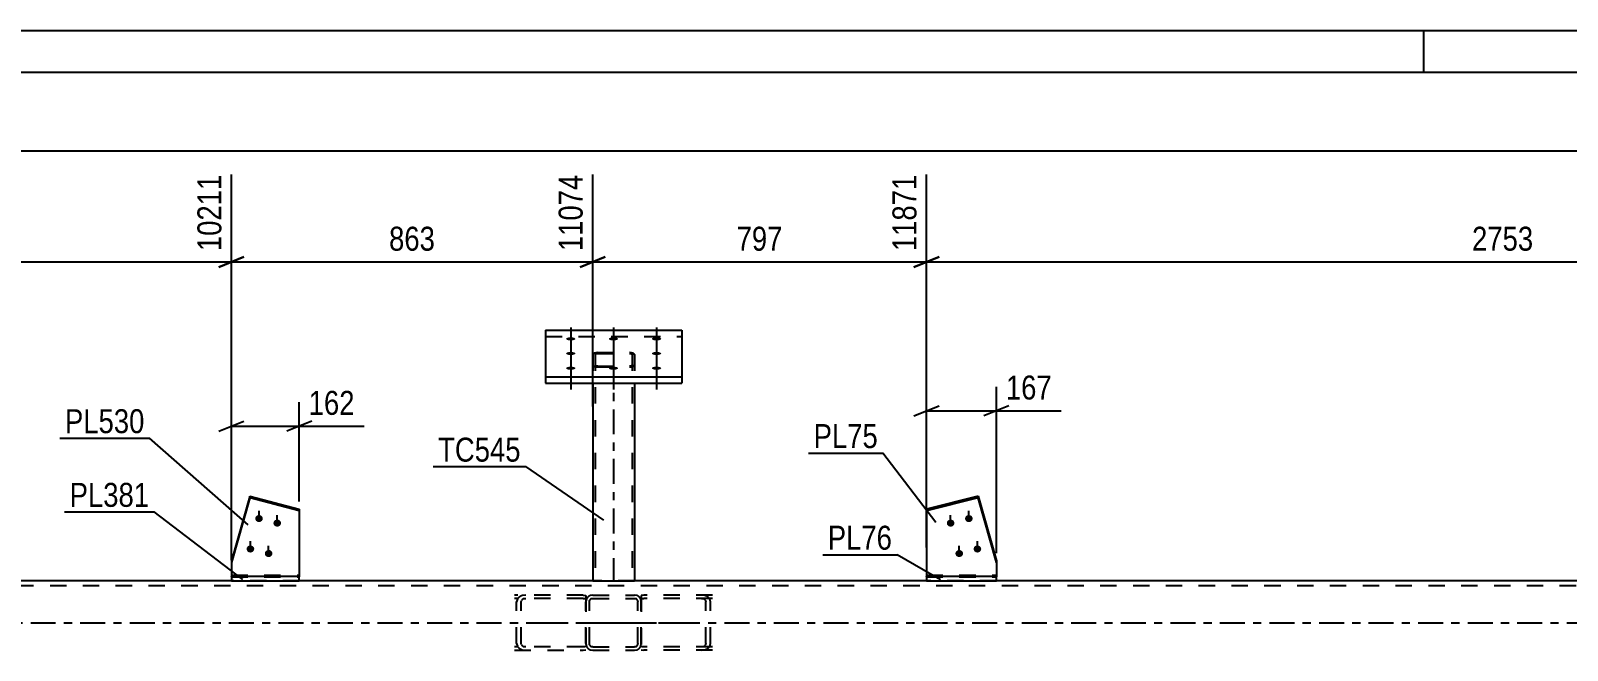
# Model space of a CAD drawing. Header units: millimetres. Extents: x -118 to 1071, y -539 to 302.
# Drawn here: x 484.5 to 668.1, y 227.5 to 301.5 of the extents above; entities that cross this region are included whole.
import ezdxf

# ---------------------------------------------------------------- set-up
doc = ezdxf.new("R2010")
doc.units = ezdxf.units.MM
doc.linetypes.add('DXK_LINE_DOT2', pattern=[3.9198, 1.9599, -1.9599])
doc.linetypes.add('DXK_LINE_DOT3', pattern=[5.9187, 2.979, -0.9799, 0.9799, -0.9799])
doc.styles.add('Arial Narrow', font='ARIALN.TTF', dxfattribs={"height": 0.2})

# ---------------------------------------------------------------- blocks, each defined once
blk = doc.blocks.new('Unknown-761550375-1135')
at = {"color": 5, "linetype": 'Continuous'}
for p, q in [((1070.91, 301.54), (-118.09, 301.54)), ((650.91, 296.54), (650.91, 301.54)), ((1065.91, 296.54), (-113.09, 296.54))]:
    blk.add_line(p, q, dxfattribs=at)
blk = doc.blocks.new('Part-761550375-6393 - 6350')
at = {"color": 7, "linetype": 'DXK_LINE_DOT2'}
for p, q in [((550.53, 234.12), (542.32, 234.12)), ((550.53, 233.72), (542.32, 233.72)), ((542.65, 233.63), (542.56, 233.32)), ((542.56, 228.32), (542.56, 233.32)), ((543.11, 233.32), (543.16, 233.48)), ((543.11, 228.32), (543.11, 233.32)), ((543.66, 234.12), (543.24, 234.06)), ((543.45, 233.69), (543.66, 233.72)), ((550.53, 234.12), (550.85, 234.08)), ((550.53, 233.72), (550.74, 233.69)), ((550.74, 233.69), (550.85, 233.64)), ((550.85, 234.08), (550.85, 227.57)), ((550.53, 227.92), (542.32, 227.92)), ((542.56, 228.32), (542.65, 228.02)), ((543.16, 228.17), (543.11, 228.32)), ((543.24, 227.58), (543.66, 227.52)), ((543.66, 227.92), (543.45, 227.95)), ((550.74, 227.95), (550.53, 227.92)), ((550.53, 227.52), (550.85, 227.57)), ((550.85, 228.01), (550.74, 227.95)), ((542.32, 227.52), (550.53, 227.52))]:
    blk.add_line(p, q, dxfattribs=at)
at = {"color": 7, "linetype": 'DXK_LINE_DOT3'}
blk.add_line((545.75, 230.82), (553.95, 230.82), dxfattribs=at)
at = {"color": 7, "linetype": 'DXK_LINE_DOT2'}
for centre, radius, start, end in [((543.49, 233.09), 1, 104.5546, 147.5894), ((543.58, 233.21), 0.501, 104.5546, 147.5894), ((543.49, 228.56), 1, 212.4106, 255.4454), ((543.58, 228.44), 0.501, 212.4106, 255.4454)]:
    blk.add_arc(centre, radius, start, end, dxfattribs=at)
blk = doc.blocks.new('Bolt-761550375-6465 - 6350')
at = {"linetype": 'Continuous'}
for points in [[(594.4, 243.14), (594.5, 243.13), (594.59, 243.1), (594.67, 243.06), (594.74, 243), (594.79, 242.93), (594.83, 242.85), (594.85, 242.76), (594.85, 242.67), (594.83, 242.58), (594.79, 242.5), (594.74, 242.43), (594.67, 242.37), (594.59, 242.33), (594.5, 242.3), (594.4, 242.29), (594.31, 242.3), (594.22, 242.33), (594.14, 242.37), (594.07, 242.43), (594.01, 242.5), (593.97, 242.58), (593.96, 242.67), (593.96, 242.76), (593.97, 242.85), (594.01, 242.93), (594.07, 243), (594.14, 243.06), (594.22, 243.1), (594.31, 243.13)], [(596.58, 243.68), (596.67, 243.67), (596.76, 243.64), (596.84, 243.6), (596.91, 243.54), (596.97, 243.47), (597.01, 243.39), (597.02, 243.3), (597.02, 243.21), (597.01, 243.13), (596.97, 243.05), (596.91, 242.97), (596.84, 242.92), (596.76, 242.87), (596.67, 242.84), (596.58, 242.84), (596.48, 242.84), (596.39, 242.87), (596.31, 242.92), (596.24, 242.97), (596.19, 243.05), (596.15, 243.13), (596.13, 243.21), (596.13, 243.3), (596.15, 243.39), (596.19, 243.47), (596.24, 243.54), (596.31, 243.6), (596.39, 243.64), (596.48, 243.67)], [(595.43, 239.51), (595.52, 239.5), (595.61, 239.47), (595.69, 239.42), (595.76, 239.37), (595.82, 239.29), (595.86, 239.21), (595.88, 239.13), (595.88, 239.04), (595.86, 238.95), (595.82, 238.87), (595.76, 238.8), (595.69, 238.74), (595.61, 238.7), (595.52, 238.67), (595.43, 238.66), (595.34, 238.67), (595.25, 238.7), (595.17, 238.74), (595.1, 238.8), (595.04, 238.87), (595, 238.95), (594.98, 239.04), (594.98, 239.13), (595, 239.21), (595.04, 239.29), (595.1, 239.37), (595.17, 239.42), (595.25, 239.47), (595.34, 239.5)], [(597.6, 240.05), (597.7, 240.04), (597.79, 240.01), (597.87, 239.97), (597.94, 239.91), (597.99, 239.84), (598.03, 239.76), (598.05, 239.67), (598.05, 239.58), (598.03, 239.49), (597.99, 239.41), (597.94, 239.34), (597.87, 239.28), (597.79, 239.24), (597.7, 239.21), (597.6, 239.2), (597.51, 239.21), (597.42, 239.24), (597.34, 239.28), (597.27, 239.34), (597.21, 239.41), (597.18, 239.49), (597.16, 239.58), (597.16, 239.67), (597.18, 239.76), (597.21, 239.84), (597.27, 239.91), (597.34, 239.97), (597.42, 240.01), (597.51, 240.04)]]:
    blk.add_hatch(color=1, dxfattribs=at).paths.add_polyline_path(points)
at = {"color": 1, "linetype": 'Continuous'}
for p, q in [((596.58, 242.92), (596.58, 244.2)), ((594.4, 242.37), (594.4, 243.66)), ((597.6, 239.28), (597.6, 240.57)), ((595.43, 238.74), (595.43, 240.02))]:
    blk.add_line(p, q, dxfattribs=at)
blk = doc.blocks.new('Part-761550375-6396 - 6350')
at = {"color": 7, "linetype": 'DXK_LINE_DOT2'}
for p, q in [((557.77, 234.12), (557.45, 234.08)), ((557.45, 234.08), (557.45, 227.57)), ((557.45, 233.64), (557.56, 233.69)), ((557.56, 233.69), (557.77, 233.72)), ((565.98, 234.12), (557.77, 234.12)), ((565.98, 233.72), (557.77, 233.72)), ((565.05, 234.06), (564.63, 234.12)), ((564.63, 233.72), (564.84, 233.69)), ((565.14, 233.48), (565.18, 233.32)), ((565.18, 228.32), (565.18, 233.32)), ((565.73, 233.32), (565.64, 233.63)), ((565.73, 228.32), (565.73, 233.32)), ((557.56, 227.95), (557.45, 228.01)), ((557.45, 227.57), (557.77, 227.52)), ((557.77, 227.92), (557.56, 227.95)), ((565.98, 227.92), (557.77, 227.92)), ((564.84, 227.95), (564.63, 227.92)), ((564.63, 227.52), (565.05, 227.58)), ((565.18, 228.32), (565.14, 228.17)), ((565.64, 228.02), (565.73, 228.32)), ((565.98, 227.52), (557.77, 227.52))]:
    blk.add_line(p, q, dxfattribs=at)
at = {"color": 7, "linetype": 'DXK_LINE_DOT3'}
blk.add_line((554.35, 230.82), (562.54, 230.82), dxfattribs=at)
at = {"color": 7, "linetype": 'DXK_LINE_DOT2'}
for centre, radius, start, end in [((564.71, 233.21), 0.501, 32.4106, 75.4454), ((564.8, 233.09), 1, 32.4106, 75.4454), ((564.71, 228.44), 0.501, 284.5546, 327.5894), ((564.8, 228.56), 1, 284.5546, 327.5894)]:
    blk.add_arc(centre, radius, start, end, dxfattribs=at)
blk = doc.blocks.new('Part-761550375-6405 - 6350')
at = {"color": 2, "linetype": 'Continuous'}
for p, q in [((546.03, 265.75), (546.03, 259.44)), ((546.03, 265.75), (562.28, 265.75)), ((562.28, 265.75), (562.28, 259.44)), ((546.03, 260.19), (562.28, 260.19)), ((546.03, 259.44), (562.28, 259.44))]:
    blk.add_line(p, q, dxfattribs=at)
at = {"color": 7, "linetype": 'DXK_LINE_DOT2'}
blk.add_line((546.03, 265), (562.28, 265), dxfattribs=at)
blk = doc.blocks.new('Part-761550375-6414 - 6350')
at = {"color": 7, "linetype": 'DXK_LINE_DOT2'}
for p, q in [((551.7, 262.95), (551.65, 262.87)), ((551.65, 262.87), (551.65, 259.44)), ((551.83, 263.02), (551.7, 262.95)), ((552.02, 263.06), (551.83, 263.02)), ((551.95, 262.87), (551.98, 262.91)), ((551.95, 262.87), (551.95, 235.82)), ((551.98, 262.91), (552.04, 262.94)), ((552.25, 263.08), (552.02, 263.06)), ((552.04, 262.94), (552.14, 262.97)), ((552.14, 262.97), (552.25, 262.97)), ((552.25, 263.08), (556.05, 263.08)), ((552.25, 262.97), (556.05, 262.97)), ((556.28, 263.06), (556.05, 263.08)), ((556.05, 262.97), (556.17, 262.97)), ((556.17, 262.97), (556.27, 262.94)), ((556.27, 262.94), (556.33, 262.91)), ((556.48, 263.02), (556.28, 263.06)), ((556.33, 262.91), (556.35, 262.87)), ((556.35, 262.87), (556.35, 235.82)), ((556.61, 262.95), (556.48, 263.02)), ((556.65, 262.87), (556.61, 262.95)), ((556.65, 262.87), (556.65, 259.44)), ((551.65, 261.57), (551.7, 261.49)), ((551.7, 261.49), (551.83, 261.43)), ((551.83, 261.43), (552.02, 261.38)), ((551.98, 261.53), (551.95, 261.57)), ((552.04, 261.5), (551.98, 261.53)), ((552.02, 261.38), (552.25, 261.37)), ((552.14, 261.48), (552.04, 261.5)), ((552.25, 261.47), (552.14, 261.48)), ((552.25, 261.47), (556.05, 261.47)), ((552.25, 261.37), (556.05, 261.37)), ((556.17, 261.48), (556.05, 261.47)), ((556.05, 261.37), (556.28, 261.38)), ((556.27, 261.5), (556.17, 261.48)), ((556.33, 261.53), (556.27, 261.5)), ((556.28, 261.38), (556.48, 261.43)), ((556.35, 261.57), (556.33, 261.53)), ((556.48, 261.43), (556.61, 261.49)), ((556.61, 261.49), (556.65, 261.57)), ((556.28, 235.82), (556.33, 235.82)), ((556.33, 235.82), (556.28, 235.82)), ((556.35, 235.82), (556.33, 235.82)), ((556.33, 235.82), (556.35, 235.82))]:
    blk.add_line(p, q, dxfattribs=at)
at = {"color": 7, "linetype": 'DXK_LINE_DOT3'}
blk.add_line((554.15, 262.22), (554.15, 235.82), dxfattribs=at)
at = {"color": 2, "linetype": 'Continuous'}
for p, q in [((551.65, 259.44), (551.65, 235.82)), ((556.65, 259.44), (556.65, 235.82)), ((551.65, 235.82), (556.65, 235.82))]:
    blk.add_line(p, q, dxfattribs=at)
blk = doc.blocks.new('Part-761550375-6418 - 6350')
at = {"color": 2, "linetype": 'Continuous'}
for p, q in [((510.68, 245.93), (508.5, 238.21)), ((510.68, 245.72), (510.68, 245.93)), ((510.68, 245.93), (516.61, 244.38)), ((510.68, 245.72), (508.5, 238.01)), ((516.61, 244.18), (510.68, 245.72)), ((516.61, 244.38), (516.61, 236.32)), ((508.5, 238.21), (508.5, 236.32))]:
    blk.add_line(p, q, dxfattribs=at)
at = {"color": 7, "linetype": 'DXK_LINE_DOT2'}
for p, q in [((508.5, 236.5), (516.61, 236.5)), ((508.5, 236.32), (508.5, 236.3)), ((508.5, 236.3), (508.5, 236.32)), ((508.5, 236.3), (516.61, 236.3)), ((516.61, 236.3), (516.61, 236.32)), ((516.61, 236.32), (516.61, 236.3))]:
    blk.add_line(p, q, dxfattribs=at)
blk = doc.blocks.new('Part-761550375-6419 - 6350')
at = {"color": 2, "linetype": 'Continuous'}
for p, q in [((597.69, 245.93), (591.52, 244.38)), ((597.69, 245.72), (597.69, 245.93)), ((597.69, 245.93), (599.87, 238.21)), ((597.69, 245.72), (591.52, 244.18)), ((591.52, 244.38), (591.52, 236.32)), ((599.87, 238), (597.69, 245.72)), ((599.87, 238.21), (599.87, 236.32))]:
    blk.add_line(p, q, dxfattribs=at)
at = {"color": 7, "linetype": 'DXK_LINE_DOT2'}
for p, q in [((591.52, 236.5), (599.87, 236.5)), ((591.52, 236.32), (591.52, 236.3)), ((591.52, 236.3), (591.52, 236.32)), ((591.52, 236.3), (599.87, 236.3)), ((599.87, 236.3), (599.87, 236.32)), ((599.87, 236.32), (599.87, 236.3))]:
    blk.add_line(p, q, dxfattribs=at)
blk = doc.blocks.new('Part-761550375-6422 - 6350')
at = {"color": 2, "linetype": 'Continuous'}
for p, q in [((591.52, 236.32), (591.52, 235.82)), ((599.87, 236.32), (591.52, 236.32)), ((591.52, 235.82), (599.87, 235.82)), ((599.87, 235.82), (599.87, 236.32))]:
    blk.add_line(p, q, dxfattribs=at)
blk = doc.blocks.new('Part-761550375-6446 - 6350')
at = {"color": 7, "linetype": 'DXK_LINE_DOT2'}
for p, q in [((727.9, 235.22), (-0.81, 235.22)), ((516.61, 235.82), (508.5, 235.82)), ((556.65, 235.82), (551.65, 235.82)), ((599.87, 235.82), (591.52, 235.82))]:
    blk.add_line(p, q, dxfattribs=at)
at = {"color": 2, "linetype": 'Continuous'}
for p, q in [((508.5, 235.82), (300.06, 235.82)), ((551.65, 235.82), (516.61, 235.82)), ((591.52, 235.82), (556.65, 235.82)), ((721.9, 235.82), (599.87, 235.82))]:
    blk.add_line(p, q, dxfattribs=at)
at = {"color": 7, "linetype": 'DXK_LINE_DOT3'}
blk.add_line((-0.81, 230.82), (727.9, 230.82), dxfattribs=at)
blk = doc.blocks.new('Bolt-761550375-6521 - 6350')
at = {"linetype": 'Continuous'}
for points in [[(549.03, 264.54), (548.91, 264.54), (548.8, 264.55), (548.7, 264.57), (548.62, 264.6), (548.55, 264.63), (548.5, 264.67), (548.48, 264.71), (548.48, 264.74), (548.5, 264.78), (548.55, 264.82), (548.62, 264.85), (548.7, 264.88), (548.8, 264.9), (548.91, 264.91), (549.03, 264.91), (549.14, 264.91), (549.25, 264.9), (549.35, 264.88), (549.44, 264.85), (549.5, 264.82), (549.55, 264.78), (549.58, 264.74), (549.58, 264.71), (549.55, 264.67), (549.5, 264.63), (549.44, 264.6), (549.35, 264.57), (549.25, 264.55), (549.14, 264.54)], [(554.13, 264.54), (554.01, 264.54), (553.9, 264.55), (553.8, 264.57), (553.72, 264.6), (553.65, 264.63), (553.6, 264.67), (553.58, 264.71), (553.58, 264.74), (553.6, 264.78), (553.65, 264.82), (553.72, 264.85), (553.8, 264.88), (553.9, 264.9), (554.01, 264.91), (554.13, 264.91), (554.24, 264.91), (554.35, 264.9), (554.45, 264.88), (554.54, 264.85), (554.6, 264.82), (554.65, 264.78), (554.68, 264.74), (554.68, 264.71), (554.65, 264.67), (554.6, 264.63), (554.54, 264.6), (554.45, 264.57), (554.35, 264.55), (554.24, 264.54)], [(559.28, 264.54), (559.16, 264.54), (559.05, 264.55), (558.95, 264.57), (558.87, 264.6), (558.8, 264.63), (558.75, 264.67), (558.73, 264.71), (558.73, 264.74), (558.75, 264.78), (558.8, 264.82), (558.87, 264.85), (558.95, 264.88), (559.05, 264.9), (559.16, 264.91), (559.28, 264.91), (559.39, 264.91), (559.5, 264.9), (559.6, 264.88), (559.69, 264.85), (559.75, 264.82), (559.8, 264.78), (559.83, 264.74), (559.83, 264.71), (559.8, 264.67), (559.75, 264.63), (559.69, 264.6), (559.6, 264.57), (559.5, 264.55), (559.39, 264.54)], [(549.03, 262.79), (548.91, 262.8), (548.8, 262.81), (548.7, 262.83), (548.62, 262.85), (548.55, 262.89), (548.5, 262.92), (548.48, 262.96), (548.48, 263), (548.5, 263.04), (548.55, 263.07), (548.62, 263.11), (548.7, 263.13), (548.8, 263.15), (548.91, 263.16), (549.03, 263.17), (549.14, 263.16), (549.25, 263.15), (549.35, 263.13), (549.44, 263.11), (549.5, 263.07), (549.55, 263.04), (549.58, 263), (549.58, 262.96), (549.55, 262.92), (549.5, 262.89), (549.44, 262.85), (549.35, 262.83), (549.25, 262.81), (549.14, 262.8)], [(559.28, 262.79), (559.16, 262.8), (559.05, 262.81), (558.95, 262.83), (558.87, 262.85), (558.8, 262.89), (558.75, 262.92), (558.73, 262.96), (558.73, 263), (558.75, 263.04), (558.8, 263.07), (558.87, 263.11), (558.95, 263.13), (559.05, 263.15), (559.16, 263.16), (559.28, 263.17), (559.39, 263.16), (559.5, 263.15), (559.6, 263.13), (559.69, 263.11), (559.75, 263.07), (559.8, 263.04), (559.83, 263), (559.83, 262.96), (559.8, 262.92), (559.75, 262.89), (559.69, 262.85), (559.6, 262.83), (559.5, 262.81), (559.39, 262.8)], [(549.03, 261.03), (548.91, 261.04), (548.8, 261.05), (548.7, 261.07), (548.62, 261.09), (548.55, 261.13), (548.5, 261.16), (548.48, 261.2), (548.48, 261.24), (548.5, 261.28), (548.55, 261.31), (548.62, 261.35), (548.7, 261.37), (548.8, 261.39), (548.91, 261.4), (549.03, 261.41), (549.14, 261.4), (549.25, 261.39), (549.35, 261.37), (549.44, 261.35), (549.5, 261.31), (549.55, 261.28), (549.58, 261.24), (549.58, 261.2), (549.55, 261.16), (549.5, 261.13), (549.44, 261.09), (549.35, 261.07), (549.25, 261.05), (549.14, 261.04)], [(554.13, 261.03), (554.01, 261.04), (553.9, 261.05), (553.8, 261.07), (553.72, 261.09), (553.65, 261.13), (553.6, 261.16), (553.58, 261.2), (553.58, 261.24), (553.6, 261.28), (553.65, 261.31), (553.72, 261.35), (553.8, 261.37), (553.9, 261.39), (554.01, 261.4), (554.13, 261.41), (554.24, 261.4), (554.35, 261.39), (554.45, 261.37), (554.54, 261.35), (554.6, 261.31), (554.65, 261.28), (554.68, 261.24), (554.68, 261.2), (554.65, 261.16), (554.6, 261.13), (554.54, 261.09), (554.45, 261.07), (554.35, 261.05), (554.24, 261.04)], [(559.28, 261.03), (559.16, 261.04), (559.05, 261.05), (558.95, 261.07), (558.87, 261.09), (558.8, 261.13), (558.75, 261.16), (558.73, 261.2), (558.73, 261.24), (558.75, 261.28), (558.8, 261.31), (558.87, 261.35), (558.95, 261.37), (559.05, 261.39), (559.16, 261.4), (559.28, 261.41), (559.39, 261.4), (559.5, 261.39), (559.6, 261.37), (559.69, 261.35), (559.75, 261.31), (559.8, 261.28), (559.83, 261.24), (559.83, 261.2), (559.8, 261.16), (559.75, 261.13), (559.69, 261.09), (559.6, 261.07), (559.5, 261.05), (559.39, 261.04)]]:
    blk.add_hatch(color=1, dxfattribs=at).paths.add_polyline_path(points)
at = {"color": 1, "linetype": 'Continuous'}
for p, q in [((549.03, 266.09), (549.03, 262.19)), ((549.03, 264.34), (549.03, 260.44)), ((554.13, 266.09), (554.13, 262.19)), ((559.28, 266.09), (559.28, 262.19)), ((559.28, 264.34), (559.28, 260.44)), ((549.03, 262.58), (549.03, 258.68)), ((554.13, 262.58), (554.13, 258.68)), ((559.28, 262.58), (559.28, 258.68))]:
    blk.add_line(p, q, dxfattribs=at)
blk = doc.blocks.new('Part-761550375-6532 - 6350')
at = {"color": 7, "linetype": 'DXK_LINE_DOT2'}
for p, q in [((550.91, 233.63), (550.85, 233.32)), ((550.85, 228.32), (550.85, 233.32)), ((551.25, 233.32), (551.28, 233.48)), ((551.25, 228.32), (551.25, 233.32)), ((551.65, 234.12), (551.34, 234.06)), ((551.49, 233.69), (551.65, 233.72)), ((551.65, 234.12), (556.65, 234.12)), ((551.65, 233.72), (556.65, 233.72)), ((556.95, 234.06), (556.65, 234.12)), ((556.65, 233.72), (556.8, 233.69)), ((557.02, 233.48), (557.05, 233.32)), ((557.05, 228.32), (557.05, 233.32)), ((557.45, 233.32), (557.39, 233.63)), ((557.45, 228.32), (557.45, 233.32)), ((550.85, 228.32), (550.91, 228.02)), ((551.28, 228.17), (551.25, 228.32)), ((551.34, 227.58), (551.65, 227.52)), ((551.65, 227.92), (551.49, 227.95)), ((551.65, 227.92), (556.65, 227.92)), ((556.8, 227.95), (556.65, 227.92)), ((556.65, 227.52), (556.95, 227.58)), ((557.05, 228.32), (557.02, 228.17)), ((557.39, 228.02), (557.45, 228.32)), ((551.65, 227.52), (556.65, 227.52))]:
    blk.add_line(p, q, dxfattribs=at)
at = {"color": 7, "linetype": 'DXK_LINE_DOT3'}
blk.add_line((554.15, 230.82), (554.15, 230.82), dxfattribs=at)
at = {"color": 7, "linetype": 'DXK_LINE_DOT2'}
for centre, radius, start, end in [((551.65, 233.32), 0.8, 112.5, 157.5), ((551.65, 233.32), 0.4, 112.5, 157.5), ((556.65, 233.32), 0.4, 22.5, 67.5), ((556.65, 233.32), 0.8, 22.5, 67.5), ((551.65, 228.32), 0.8, 202.5, 247.5), ((551.65, 228.32), 0.4, 202.5, 247.5), ((556.65, 228.32), 0.4, 292.5, 337.5), ((556.65, 228.32), 0.8, 292.5, 337.5)]:
    blk.add_arc(centre, radius, start, end, dxfattribs=at)
blk = doc.blocks.new('Part-761550375-6575 - 6350')
at = {"color": 2, "linetype": 'Continuous'}
for p, q in [((508.5, 236.32), (508.5, 235.82)), ((516.61, 236.32), (508.5, 236.32)), ((508.5, 235.82), (516.61, 235.82)), ((516.61, 235.82), (516.61, 236.32))]:
    blk.add_line(p, q, dxfattribs=at)
blk = doc.blocks.new('Bolt-761550375-6576 - 6350')
at = {"linetype": 'Continuous'}
for points in [[(511.8, 243.68), (511.89, 243.67), (511.98, 243.65), (512.06, 243.6), (512.13, 243.54), (512.19, 243.47), (512.23, 243.39), (512.24, 243.3), (512.24, 243.21), (512.23, 243.13), (512.19, 243.05), (512.13, 242.98), (512.06, 242.92), (511.98, 242.87), (511.89, 242.85), (511.8, 242.84), (511.7, 242.85), (511.61, 242.87), (511.53, 242.92), (511.46, 242.98), (511.41, 243.05), (511.37, 243.13), (511.35, 243.21), (511.35, 243.3), (511.37, 243.39), (511.41, 243.47), (511.46, 243.54), (511.53, 243.6), (511.61, 243.65), (511.7, 243.67)], [(513.97, 243.14), (514.07, 243.13), (514.15, 243.1), (514.24, 243.06), (514.31, 243), (514.36, 242.93), (514.4, 242.85), (514.42, 242.76), (514.42, 242.67), (514.4, 242.58), (514.36, 242.5), (514.31, 242.43), (514.24, 242.37), (514.15, 242.33), (514.07, 242.3), (513.97, 242.29), (513.88, 242.3), (513.79, 242.33), (513.71, 242.37), (513.64, 242.43), (513.58, 242.5), (513.54, 242.58), (513.52, 242.67), (513.52, 242.76), (513.54, 242.85), (513.58, 242.93), (513.64, 243), (513.71, 243.06), (513.79, 243.1), (513.88, 243.13)], [(510.77, 240.05), (510.86, 240.04), (510.95, 240.01), (511.03, 239.97), (511.1, 239.91), (511.16, 239.84), (511.2, 239.76), (511.22, 239.67), (511.22, 239.58), (511.2, 239.5), (511.16, 239.41), (511.1, 239.34), (511.03, 239.28), (510.95, 239.24), (510.86, 239.21), (510.77, 239.2), (510.67, 239.21), (510.59, 239.24), (510.5, 239.28), (510.43, 239.34), (510.38, 239.41), (510.34, 239.5), (510.32, 239.58), (510.32, 239.67), (510.34, 239.76), (510.38, 239.84), (510.43, 239.91), (510.5, 239.97), (510.59, 240.01), (510.67, 240.04)], [(512.94, 239.51), (513.04, 239.5), (513.13, 239.47), (513.21, 239.42), (513.28, 239.37), (513.33, 239.29), (513.37, 239.21), (513.39, 239.13), (513.39, 239.04), (513.37, 238.95), (513.33, 238.87), (513.28, 238.8), (513.21, 238.74), (513.13, 238.7), (513.04, 238.67), (512.94, 238.66), (512.85, 238.67), (512.76, 238.7), (512.68, 238.74), (512.61, 238.8), (512.55, 238.87), (512.51, 238.95), (512.5, 239.04), (512.5, 239.13), (512.51, 239.21), (512.55, 239.29), (512.61, 239.37), (512.68, 239.42), (512.76, 239.47), (512.85, 239.5)]]:
    blk.add_hatch(color=1, dxfattribs=at).paths.add_polyline_path(points)
at = {"color": 1, "linetype": 'Continuous'}
for p, q in [((511.8, 242.92), (511.8, 244.2)), ((513.97, 242.37), (513.97, 243.66)), ((510.77, 239.28), (510.77, 240.57)), ((512.94, 238.74), (512.94, 240.02))]:
    blk.add_line(p, q, dxfattribs=at)
blk = doc.blocks.new('StraightDimension-761550375-24964 - 6350')
at = {"color": 7, "linetype": 'Continuous'}
for p, q in [((591.52, 239.79), (591.52, 284.35)), ((729.15, 242.82), (729.15, 284.35)), ((593.02, 274.51), (590.02, 273.31)), ((591.52, 273.91), (729.15, 273.91)), ((727.65, 273.31), (730.65, 274.51))]:
    blk.add_line(p, q, dxfattribs=at)
at = {"color": 0, "linetype": 'Continuous'}
blk.add_wipeout([(728.55, 284.95), (724.35, 284.95), (724.35, 274.61), (728.55, 274.61)], dxfattribs=at)
at = {"color": 0}
blk.add_wipeout([(664.59, 274.66), (664.59, 278.86), (656.08, 278.86), (656.08, 274.66)], dxfattribs=at)
at = {"color": 3, "linetype": 'Continuous', "style": 'Arial Narrow'}
blk.add_text('14624', height=2.863, rotation=90.0002, dxfattribs=at).set_placement((727.95, 275.21))
at = {"color": 3, "style": 'Arial Narrow'}
blk.add_text('2753', height=2.863, dxfattribs=at).set_placement((656.68, 275.26))
blk = doc.blocks.new('StraightDimension-761550375-6647 - 6350')
at = {"color": 7, "linetype": 'Continuous'}
blk.add_line((-0.81, 287.17), (727.9, 287.17), dxfattribs=at)
blk = doc.blocks.new('StraightDimension-761550375-24965 - 6350')
at = {"color": 7, "linetype": 'Continuous'}
for p, q in [((551.65, 256.64), (551.65, 284.35)), ((591.52, 239.79), (591.52, 284.35)), ((553.15, 274.51), (550.15, 273.31)), ((551.65, 273.91), (591.52, 273.91)), ((590.02, 273.31), (593.02, 274.51))]:
    blk.add_line(p, q, dxfattribs=at)
at = {"color": 0, "linetype": 'Continuous'}
blk.add_wipeout([(590.92, 284.95), (586.72, 284.95), (586.72, 274.61), (590.92, 274.61)], dxfattribs=at)
at = {"color": 0}
blk.add_wipeout([(574.93, 274.66), (574.93, 278.86), (568.24, 278.86), (568.24, 274.66)], dxfattribs=at)
at = {"color": 3, "linetype": 'Continuous', "style": 'Arial Narrow'}
blk.add_text('11871', height=2.863, rotation=90.0002, dxfattribs=at).set_placement((590.32, 275.21))
at = {"color": 3, "style": 'Arial Narrow'}
blk.add_text('797', height=2.863, dxfattribs=at).set_placement((568.84, 275.26))
blk = doc.blocks.new('StraightDimension-761550375-24966 - 6350')
at = {"color": 7, "linetype": 'Continuous'}
for p, q in [((508.5, 238.27), (508.5, 284.35)), ((551.65, 256.64), (551.65, 284.35)), ((510, 274.51), (507, 273.31)), ((508.5, 273.91), (551.65, 273.91)), ((550.15, 273.31), (553.15, 274.51))]:
    blk.add_line(p, q, dxfattribs=at)
at = {"color": 0, "linetype": 'Continuous'}
blk.add_wipeout([(551.05, 284.95), (546.85, 284.95), (546.85, 274.61), (551.05, 274.61)], dxfattribs=at)
at = {"color": 0}
blk.add_wipeout([(533.42, 274.66), (533.42, 278.86), (526.73, 278.86), (526.73, 274.66)], dxfattribs=at)
at = {"color": 3, "linetype": 'Continuous', "style": 'Arial Narrow'}
blk.add_text('11074', height=2.863, rotation=90.0002, dxfattribs=at).set_placement((550.45, 275.21))
at = {"color": 3, "style": 'Arial Narrow'}
blk.add_text('863', height=2.863, dxfattribs=at).set_placement((527.33, 275.26))
blk = doc.blocks.new('StraightDimension-761550375-24967 - 6350')
at = {"color": 7, "linetype": 'Continuous'}
for p, q in [((508.5, 238.27), (508.5, 284.35)), ((291.7, 273.91), (508.5, 273.91)), ((507, 273.31), (510, 274.51))]:
    blk.add_line(p, q, dxfattribs=at)
at = {"color": 0, "linetype": 'Continuous'}
blk.add_wipeout([(507.9, 284.95), (503.7, 284.95), (503.7, 274.61), (507.9, 274.61)], dxfattribs=at)
at = {"color": 3, "linetype": 'Continuous', "style": 'Arial Narrow'}
blk.add_text('10211', height=2.863, rotation=90.0002, dxfattribs=at).set_placement((507.3, 275.21))
blk = doc.blocks.new('StraightDimension-761550375-26926 - 6350')
at = {"color": 7, "linetype": 'Continuous'}
for p, q in [((508.5, 239.01), (508.5, 257.15)), ((516.61, 245.28), (516.61, 257.15)), ((507, 253.7), (510, 254.9)), ((508.5, 254.3), (516.61, 254.3)), ((518.11, 254.9), (515.11, 253.7))]:
    blk.add_line(p, q, dxfattribs=at)
at = {"color": 0}
blk.add_wipeout([(523.82, 255.05), (523.82, 259.25), (517.13, 259.25), (517.13, 255.05)], dxfattribs=at)
at = {"color": 7, "linetype": 'Continuous'}
blk.add_line((516.61, 254.3), (524.34, 254.3), dxfattribs=at)
blk.add_line((516.61, 254.3), (524.34, 254.3), dxfattribs=at)
at = {"color": 3, "style": 'Arial Narrow'}
blk.add_text('162', height=2.863, dxfattribs=at).set_placement((517.73, 255.65))
blk = doc.blocks.new('StraightDimension-761550375-26931 - 6350')
at = {"color": 7, "linetype": 'Continuous'}
for p, q in [((591.52, 245.18), (591.52, 258.98)), ((599.87, 239.11), (599.87, 258.98)), ((590.02, 255.53), (593.02, 256.73)), ((591.52, 256.13), (599.87, 256.13)), ((601.37, 256.73), (598.37, 255.53))]:
    blk.add_line(p, q, dxfattribs=at)
at = {"color": 0}
blk.add_wipeout([(607.08, 256.88), (607.08, 261.08), (600.4, 261.08), (600.4, 256.88)], dxfattribs=at)
at = {"color": 7, "linetype": 'Continuous'}
blk.add_line((599.87, 256.13), (607.61, 256.13), dxfattribs=at)
blk.add_line((599.87, 256.13), (607.61, 256.13), dxfattribs=at)
at = {"color": 3, "style": 'Arial Narrow'}
blk.add_text('167', height=2.863, dxfattribs=at).set_placement((601, 257.48))
blk = doc.blocks.new('Mark-761550375-6410 - 6350')
at = {"color": 0}
blk.add_wipeout([(543.06, 250.06), (543.06, 253.06), (533.19, 253.06), (533.19, 250.06)], dxfattribs=at)
blk.add_wipeout([(543.06, 250.06), (543.06, 253.06), (533.19, 253.06), (533.19, 250.06)], dxfattribs=at)
at = {"color": 30, "linetype": 'Continuous'}
for p in [(532.59, 249.46), (552.99, 243.05)]:
    blk.add_line(p, (543.66, 249.46), dxfattribs=at)
at = {"color": 3, "style": 'Arial Narrow'}
blk.add_text('TC545', height=2.863, dxfattribs=at).set_placement((533.19, 250.06))
blk = doc.blocks.new('Mark-761550375-25443 - 6350')
at = {"color": 0}
blk.add_wipeout([(587.41, 239.54), (587.41, 242.54), (579.73, 242.54), (579.73, 239.54)], dxfattribs=at)
blk.add_wipeout([(587.41, 239.54), (587.41, 242.54), (579.73, 242.54), (579.73, 239.54)], dxfattribs=at)
at = {"color": 30, "linetype": 'Continuous'}
for p in [(579.13, 238.94), (593.2, 235.94)]:
    blk.add_line(p, (588.01, 238.94), dxfattribs=at)
at = {"color": 3, "style": 'Arial Narrow'}
blk.add_text('PL76', height=2.863, dxfattribs=at).set_placement((579.73, 239.54))
blk = doc.blocks.new('Mark-761550375-25435 - 6350')
at = {"color": 0}
blk.add_wipeout([(498.68, 244.66), (498.68, 247.66), (489.18, 247.66), (489.18, 244.66)], dxfattribs=at)
blk.add_wipeout([(498.68, 244.66), (498.68, 247.66), (489.18, 247.66), (489.18, 244.66)], dxfattribs=at)
at = {"color": 30, "linetype": 'Continuous'}
for p in [(488.58, 244.06), (509.85, 235.96)]:
    blk.add_line(p, (499.28, 244.06), dxfattribs=at)
at = {"color": 3, "style": 'Arial Narrow'}
blk.add_text('PL381', height=2.863, dxfattribs=at).set_placement((489.18, 244.66))
blk = doc.blocks.new('Mark-761550375-25432 - 6350')
at = {"color": 0}
blk.add_wipeout([(498.12, 253.46), (498.12, 256.46), (488.62, 256.46), (488.62, 253.46)], dxfattribs=at)
blk.add_wipeout([(498.12, 253.46), (498.12, 256.46), (488.62, 256.46), (488.62, 253.46)], dxfattribs=at)
at = {"color": 30, "linetype": 'Continuous'}
for p in [(488.02, 252.86), (510.52, 242.5)]:
    blk.add_line(p, (498.72, 252.86), dxfattribs=at)
at = {"color": 3, "style": 'Arial Narrow'}
blk.add_text('PL530', height=2.863, dxfattribs=at).set_placement((488.62, 253.46))
blk = doc.blocks.new('Mark-761550375-25440 - 6350')
at = {"color": 0}
blk.add_wipeout([(585.72, 251.68), (585.72, 254.68), (578.04, 254.68), (578.04, 251.68)], dxfattribs=at)
blk.add_wipeout([(585.72, 251.68), (585.72, 254.68), (578.04, 254.68), (578.04, 251.68)], dxfattribs=at)
at = {"color": 30, "linetype": 'Continuous'}
for p in [(577.44, 251.08), (592.64, 242.8)]:
    blk.add_line(p, (586.32, 251.08), dxfattribs=at)
at = {"color": 3, "style": 'Arial Narrow'}
blk.add_text('PL75', height=2.863, dxfattribs=at).set_placement((578.04, 251.68))

msp = doc.modelspace()

# ---------------------------------------------------------------- block references
for name in ['Unknown-761550375-1135', 'Part-761550375-6405 - 6350', 'Bolt-761550375-6521 - 6350', 'Part-761550375-6414 - 6350', 'Part-761550375-6418 - 6350', 'Part-761550375-6419 - 6350', 'Bolt-761550375-6576 - 6350', 'Bolt-761550375-6465 - 6350', 'Part-761550375-6446 - 6350', 'Part-761550375-6575 - 6350', 'Part-761550375-6422 - 6350', 'Part-761550375-6393 - 6350', 'Part-761550375-6532 - 6350', 'Part-761550375-6396 - 6350']:
    msp.add_blockref(name, (0, 0))

# ---------------------------------------------------------------- next in the draw order: block references
msp.add_blockref('StraightDimension-761550375-24964 - 6350', (0, 0))

# ---------------------------------------------------------------- next in the draw order: block references
msp.add_blockref('StraightDimension-761550375-6647 - 6350', (0, 0))

# ---------------------------------------------------------------- next in the draw order: block references
msp.add_blockref('StraightDimension-761550375-24965 - 6350', (0, 0))

# ---------------------------------------------------------------- next in the draw order: block references
for name in ['StraightDimension-761550375-24966 - 6350', 'StraightDimension-761550375-26931 - 6350']:
    msp.add_blockref(name, (0, 0))

# ---------------------------------------------------------------- next in the draw order: block references
for name in ['StraightDimension-761550375-24967 - 6350', 'Mark-761550375-6410 - 6350', 'Mark-761550375-25443 - 6350']:
    msp.add_blockref(name, (0, 0))

# ---------------------------------------------------------------- next in the draw order: block references
for name in ['StraightDimension-761550375-26926 - 6350', 'Mark-761550375-25440 - 6350']:
    msp.add_blockref(name, (0, 0))

# ---------------------------------------------------------------- next in the draw order: block references
msp.add_blockref('Mark-761550375-25435 - 6350', (0, 0))

# ---------------------------------------------------------------- next in the draw order: block references
msp.add_blockref('Mark-761550375-25432 - 6350', (0, 0))

doc.saveas('drawing.dxf')
